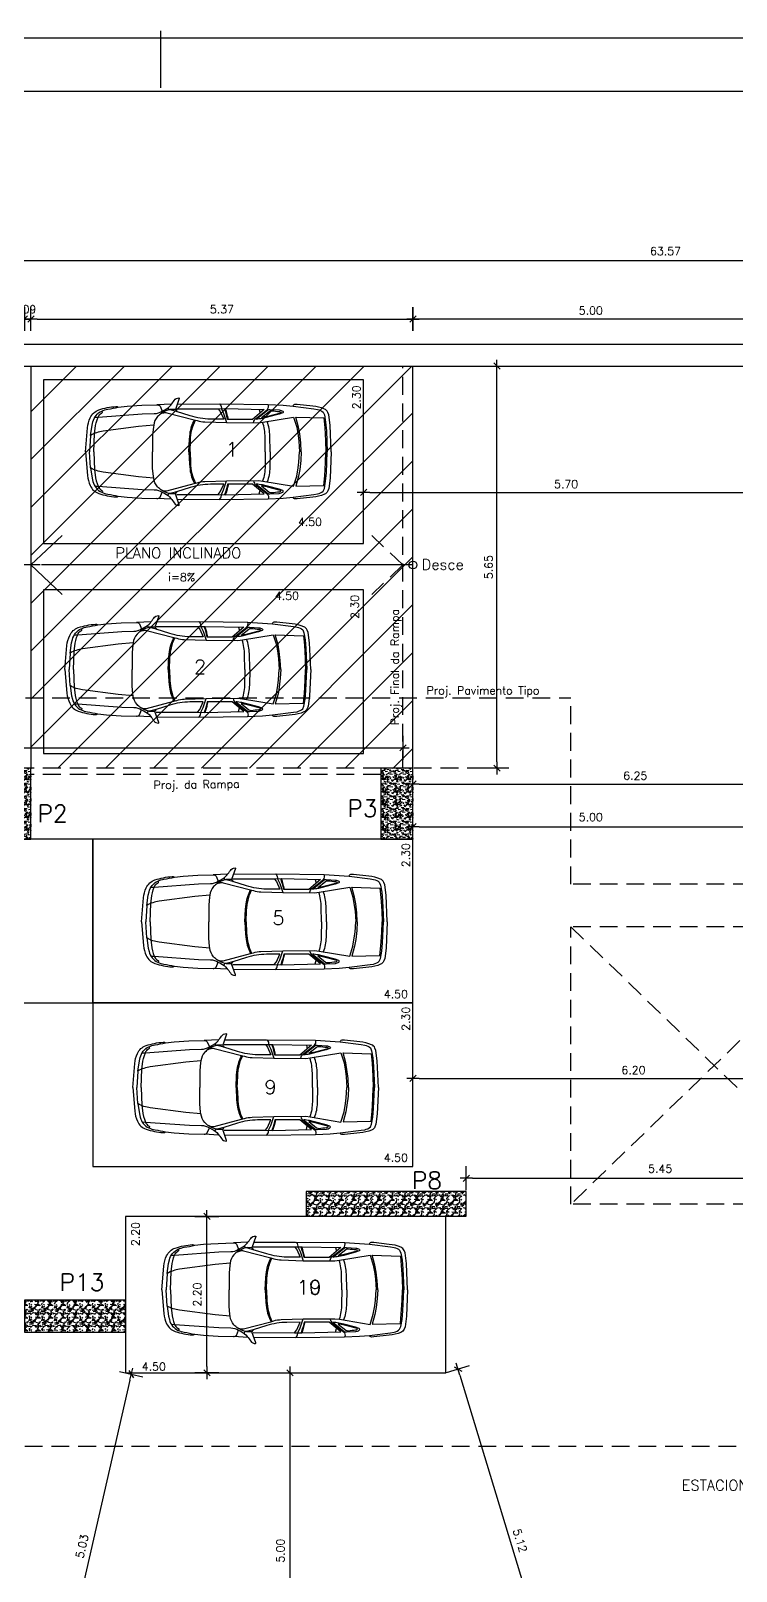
# Model space of a CAD drawing. Header units: millimetres. Extents: x -184.9 to -112.9, y 0.4 to 45.1.
# Drawn here: x -157.12 to -147.2, y 23.41 to 45.06 of the extents above; entities that cross this region are included whole.
import ezdxf

# ---------------------------------------------------------------- set-up
doc = ezdxf.new("R2010")
doc.units = ezdxf.units.MM
doc.linetypes.add('DASHED2', pattern=[0.375, 0.25, -0.125])
doc.linetypes.add('HIDDEN', pattern=[0.375, 0.25, -0.125])
for name, color, linetype in [('CERCADURA', 5, 'Continuous'), ('COTA', 11, 'Continuous'), ('ESQUADRIA', 2, 'Continuous'), ('HACHURA', 11, 'Continuous'), ('HACHURA 1', 8, 'Continuous'), ('HACHURA PILAR VIGA', 8, 'Continuous'), ('LINHA', 1, 'Continuous'), ('PAREDE', 7, 'Continuous'), ('PILAR', 21, 'Continuous'), ('PISO', 1, 'Continuous'), ('PROJECAO', 1, 'DASHED2'), ('TEXTO 1', 3, 'Continuous'), ('TEXTO 2', 2, 'Continuous')]:
    doc.layers.add(name, color=color, linetype=linetype)
doc.styles.add('ROMANS', font='romans.shx')
doc.dimstyles.new('Copy of TICK75', dxfattribs={"dimtxt": 0.1125, "dimasz": 0.088, "dimexe": 0.18, "dimexo": 0.0625, "dimgap": 0.079, "dimtad": 1, "dimrnd": 0.005, "dimzin": 4, "dimdsep": 46, "dimtxsty": 'ROMANS', "dimblk1": 'TICK', "dimblk2": 'TICK', "dimsah": 1, "dimcen": 0.09, "dimse1": 1, "dimse2": 1, "dimclrd": 256, "dimclrt": 2, "dimaunit": 1, "dimadec": 0, "dimazin": 0, "dimtfac": 1, "dimtix": 1, "dimtmove": 2, "dimatfit": 3, "dimldrblk": 'TICK', "dimfxl": 1, "dimtolj": 1, "dimtzin": 0, "dimlwd": -1, "dimarcsym": 0})
doc.dimstyles.new('TICK75', dxfattribs={"dimtxt": 0.1125, "dimasz": 0.088, "dimexe": 0.18, "dimexo": 0.0625, "dimgap": 0.061, "dimtad": 1, "dimrnd": 0.005, "dimzin": 4, "dimdsep": 46, "dimtxsty": 'ROMANS', "dimblk1": 'TICK', "dimblk2": 'TICK', "dimsah": 1, "dimcen": 0.09, "dimse1": 1, "dimse2": 1, "dimclrt": 2, "dimaunit": 1, "dimadec": 0, "dimazin": 0, "dimtfac": 1, "dimtix": 1, "dimtmove": 2, "dimatfit": 3, "dimldrblk": 'TICK', "dimfxl": 1, "dimtolj": 1, "dimtzin": 0, "dimarcsym": 0})
pattern_1 = [(228.0128, (-21.701135, 192.599254), (-1.4224012086, -1.6002019663), [0.02392047, -2.368135]), (184.9697, (-21.717137, 192.581474), (2.13360345143, 0.17779874528), [0.04104835, -4.06378]), (132.5104, (-21.758031, 192.577918), (1.7779987063, -1.9558019105), [0.02894374, -2.865429]), (267.2737, (-21.827373, 192.533468), (0.17779922796, 3.55599885574), [0.03738035, -3.700648]), (292.8337, (-21.829151, 192.49613), (-0.8890025239, 2.1336012131), [0.03665438, -3.628786]), (357.2737, (-21.814927, 192.462348), (-3.55599885574, 0.17779922796), [0.03738035, -3.700648]), (37.6942, (-21.777589, 192.46057), (-2.31140146029, -1.77799841499), [0.04943358, -4.893917]), (72.2553, (-21.738473, 192.490796), (1.24460248958, 3.91160113442), [0.0466704, -4.620371]), (121.4296, (-21.724249, 192.535246), (-1.42240036647, 2.3113972812), [0.03750691, -3.713185]), (175.2364, (-21.743807, 192.56725), (1.9557984637, -0.1777983314), [0.04281991, -2.098173]), (222.3974, (-21.786479, 192.570806), (-2.1336000642, -1.95579745554), [0.05537546, -5.482176]), (138.8141, (-21.65135, 192.53169), (-1.2445992072, 1.066798359), [0.01890035, -1.871142]), (171.4692, (-21.665575, 192.544136), (2.3113964717, -0.355600896), [0.03595774, -3.559822]), (225, (-21.70113, 192.54947), (-4e-17, -0.17779988), [0.02514463, -0.2263023]), (203.1986, (-21.71358, 192.570806), (0.8890029978, 0.3556015592), [0.01354087, -1.340542]), (291.8014, (-21.726027, 192.565472), (-0.177800125, 0.5334003436), [0.01914962, -0.938336]), (30.9638, (-21.718915, 192.547692), (0.533399437, 0.355600277), [0.0311024, -1.005641]), (161.5651, (-21.692245, 192.563694), (0.355600162, -0.177799736), [0.02249009, -0.539763]), (16.3895, (-21.829151, 192.565472), (1.778000981, 0.5333988905), [0.03150616, -3.119116]), (70.3462, (-21.798925, 192.574362), (-0.7111980182, -1.9557972342), [0.02643193, -2.616754]), (293.1986, (-21.692245, 192.599254), (-0.3556015592, 0.8890029978), [0.0270816, -1.327004]), (343.6105, (-21.681577, 192.574362), (-1.778000981, 0.5333988905), [0.03150616, -3.119116]), (339.444, (-21.82915, 192.455236), (-0.8890011035, 0.3555995685), [0.03038245, -1.488739]), (294.7751, (-21.800703, 192.444568), (-0.88899792825, 1.9557990918), [0.02545704, -2.520252]), (66.8014, (-21.690467, 192.421454), (0.3556015592, 0.8890029978), [0.0270816, -1.327004]), (17.354, (-21.679799, 192.446346), (-2.3114001247, -0.7111989273), [0.02980481, -2.950668]), (69.444, (-21.777589, 192.421454), (-0.3555995685, -0.8890011035), [0.01519126, -1.503936]), (101.3099, (-21.701135, 192.421454), (-0.1777991224, 0.711197722), [0.00906605, -0.89754]), (165.9638, (-21.702913, 192.430344), (0.533400375, -0.177799692), [0.03665438, -0.6964335]), (186.009, (-21.738473, 192.439234), (1.7779973781, 0.1777995848), [0.03396869, -3.362898]), (303.6901, (-21.718915, 192.53169), (-0.177800061, 0.355599657), [0.02564268, -0.6154246]), (353.1572, (-21.704691, 192.510354), (3.02260124997, -0.35560159262), [0.04476899, -4.43212]), (60.9454, (-21.66024, 192.50502), (-0.7111983456, -1.2445970328), [0.01830556, -1.812258]), (90, (-21.65135, 192.52102), (-0.1778, 0.1778), [0.010668, -0.167132]), (120.2564, (-21.742029, 192.444568), (0.7111984927, -1.2445993723), [0.02470069, -2.445373]), (48.0128, (-21.754475, 192.465904), (1.4224012086, 1.6002019663), [0.04784101, -2.344216]), (0, (-21.72247, 192.50146), (0.1778, 0.1778), [0.046228, -0.131572]), (325.3048, (-21.676243, 192.501464), (-1.7779969194, 1.2446001183), [0.0281127, -2.783151]), (254.0546, (-21.653129, 192.485462), (-0.1778004536, -0.7112016942), [0.02588803, -1.268519]), (207.646, (-21.660241, 192.46057), (-3.37819881343, -1.77800111823), [0.04215015, -4.172875]), (175.4261, (-21.697579, 192.441012), (-2.31140053233, 0.17779913979), [0.04459203, -4.414606]), (175.4261, (-21.697579, 192.441012), (-2.31140053233, 0.17779913979), [0.04459203, -4.414606])]

# ---------------------------------------------------------------- blocks, each defined once
blk = doc.blocks.new('TICK')
at = {"layer": 'COTA'}
for p, q in [((-1, 0), (1, 0)), ((0, 1.91), (0, -1.91))]:
    blk.add_line(p, q, dxfattribs=at)
at = {"layer": 'COTA', "color": 2}
blk.add_line((0.5, 0.5), (-0.5, -0.5), dxfattribs=at)
blk = doc.blocks.new('*D244')
at = {"layer": 'COTA', "color": 0, "lineweight": -2}
blk.add_line((-151.656, 34.476), (-145.582, 34.476), dxfattribs=at)
at = {"layer": 'Defpoints', "color": 0}
for p in [(-151.744, 34.621), (-145.494, 34.476), (-145.494, 33.182)]:
    blk.add_point(p, dxfattribs=at)
at = {"layer": 'COTA', "color": 0, "lineweight": -2, "xscale": 0.08800000000000001, "yscale": 0.08800000000000001, "zscale": 0.08800000000000001, "rotation": 180}
blk.add_blockref('TICK', (-151.744, 34.476), dxfattribs=at)
at = {"layer": 'COTA', "color": 0, "lineweight": -2, "xscale": 0.08800000000000001, "yscale": 0.08800000000000001, "zscale": 0.08800000000000001}
blk.add_blockref('TICK', (-145.494, 34.476), dxfattribs=at)
at = {"layer": 'COTA', "color": 2, "insert": (-148.619, 34.593), "char_height": 0.1125, "attachment_point": 5, "style": 'ROMANS'}
blk.add_mtext('\\A1;6.25', dxfattribs=at)
blk = doc.blocks.new('*D238')
at = {"layer": 'COTA', "color": 0, "lineweight": -2}
blk.add_line((-151.656, 30.338), (-145.632, 30.338), dxfattribs=at)
at = {"layer": 'Defpoints', "color": 0}
for p in [(-145.544, 30.951), (-145.544, 30.338), (-151.744, 30.028)]:
    blk.add_point(p, dxfattribs=at)
at = {"layer": 'COTA', "color": 0, "lineweight": -2, "xscale": 0.08800000000000001, "yscale": 0.08800000000000001, "zscale": 0.08800000000000001, "rotation": 180}
blk.add_blockref('TICK', (-151.744, 30.338), dxfattribs=at)
at = {"layer": 'COTA', "color": 0, "lineweight": -2, "xscale": 0.08800000000000001, "yscale": 0.08800000000000001, "zscale": 0.08800000000000001}
blk.add_blockref('TICK', (-145.544, 30.338), dxfattribs=at)
at = {"layer": 'COTA', "color": 2, "insert": (-148.644, 30.455), "char_height": 0.1125, "attachment_point": 5, "style": 'ROMANS'}
blk.add_mtext('\\A1;6.20', dxfattribs=at)
blk = doc.blocks.new('*D237')
at = {"layer": 'COTA', "color": 0, "lineweight": -2}
blk.add_line((-152.35, 38.575), (-146.832, 38.575), dxfattribs=at)
at = {"layer": 'Defpoints', "color": 0}
for p in [(-146.744, 38.575), (-152.438, 37.858), (-146.744, 37.858)]:
    blk.add_point(p, dxfattribs=at)
at = {"layer": 'COTA', "color": 0, "lineweight": -2, "xscale": 0.08800000000000001, "yscale": 0.08800000000000001, "zscale": 0.08800000000000001, "rotation": 180}
blk.add_blockref('TICK', (-152.438, 38.575), dxfattribs=at)
at = {"layer": 'COTA', "color": 0, "lineweight": -2, "xscale": 0.08800000000000001, "yscale": 0.08800000000000001, "zscale": 0.08800000000000001}
blk.add_blockref('TICK', (-146.744, 38.575), dxfattribs=at)
at = {"layer": 'COTA', "color": 2, "insert": (-149.591, 38.692), "char_height": 0.1125, "attachment_point": 5, "style": 'ROMANS'}
blk.add_mtext('\\A1;5.70', dxfattribs=at)
blk = doc.blocks.new('*D188')
at = {"layer": 'Defpoints', "color": 0}
for p in [(-151.744, 40.351), (-150.563, 40.351), (-151.744, 34.699)]:
    blk.add_point(p, dxfattribs=at)
at = {"layer": 'HACHURA', "color": 0, "lineweight": -2}
blk.add_line((-150.563, 34.787), (-150.563, 40.263), dxfattribs=at)
at = {"layer": 'HACHURA', "color": 0, "lineweight": -2, "xscale": 0.08800000000000001, "yscale": 0.08800000000000001, "zscale": 0.08800000000000001}
for p, rotation in [((-150.563, 40.351), 90), ((-150.563, 34.699), 270)]:
    blk.add_blockref('TICK', p, dxfattribs=dict(at, rotation=rotation))
at = {"layer": 'HACHURA', "color": 2, "insert": (-150.68, 37.525), "char_height": 0.1125, "attachment_point": 5, "rotation": 90, "style": 'ROMANS'}
blk.add_mtext('\\A1;5.65', dxfattribs=at)
blk = doc.blocks.new('*D98')
at = {"layer": 'COTA', "color": 0, "lineweight": -2}
blk.add_line((-146.832, 41.013), (-151.656, 41.013), dxfattribs=at)
at = {"layer": 'Defpoints', "color": 0}
for p in [(-151.744, 41.013), (-151.744, 40.411), (-146.744, 40.285)]:
    blk.add_point(p, dxfattribs=at)
at = {"layer": 'COTA', "color": 0, "lineweight": -2, "xscale": 0.08800000000000001, "yscale": 0.08800000000000001, "zscale": 0.08800000000000001, "rotation": 180}
blk.add_blockref('TICK', (-151.744, 41.013), dxfattribs=at)
at = {"layer": 'COTA', "color": 0, "lineweight": -2, "xscale": 0.08800000000000001, "yscale": 0.08800000000000001, "zscale": 0.08800000000000001}
blk.add_blockref('TICK', (-146.744, 41.013), dxfattribs=at)
at = {"layer": 'COTA', "color": 2, "insert": (-149.244, 41.131), "char_height": 0.1125, "attachment_point": 5, "style": 'ROMANS'}
blk.add_mtext('\\A1;5.00', dxfattribs=at)
blk = doc.blocks.new('*D36')
at = {"layer": 'COTA'}
blk.add_line((-157.026, 41.013), (-151.832, 41.013), dxfattribs=at)
at = {"layer": 'Defpoints', "color": 0}
for p in [(-151.744, 41.013), (-157.114, 40.429), (-151.744, 40.429)]:
    blk.add_point(p, dxfattribs=at)
at = {"layer": 'COTA', "xscale": 0.08800000000000001, "yscale": 0.08800000000000001, "zscale": 0.08800000000000001, "rotation": 180}
blk.add_blockref('TICK', (-157.114, 41.013), dxfattribs=at)
at = {"layer": 'COTA', "xscale": 0.08800000000000001, "yscale": 0.08800000000000001, "zscale": 0.08800000000000001}
blk.add_blockref('TICK', (-151.744, 41.013), dxfattribs=at)
at = {"layer": 'COTA', "color": 2, "insert": (-154.429, 41.149), "char_height": 0.1125, "attachment_point": 5, "style": 'ROMANS'}
blk.add_mtext('\\A1;5.37', dxfattribs=at)
blk = doc.blocks.new('*D35')
at = {"layer": 'COTA'}
for p, q in [((-157.292, 41.013), (-157.38, 41.013)), ((-157.204, 41.013), (-157.114, 41.013)), ((-157.026, 41.013), (-156.938, 41.013))]:
    blk.add_line(p, q, dxfattribs=at)
at = {"layer": 'Defpoints', "color": 0}
for p in [(-157.114, 41.013), (-157.204, 40.429), (-157.114, 40.429)]:
    blk.add_point(p, dxfattribs=at)
at = {"layer": 'COTA', "xscale": 0.08800000000000001, "yscale": 0.08800000000000001, "zscale": 0.08800000000000001}
blk.add_blockref('TICK', (-157.204, 41.013), dxfattribs=at)
at = {"layer": 'COTA', "xscale": 0.08800000000000001, "yscale": 0.08800000000000001, "zscale": 0.08800000000000001, "rotation": 180}
blk.add_blockref('TICK', (-157.114, 41.013), dxfattribs=at)
at = {"layer": 'COTA', "color": 2, "insert": (-157.159, 41.149), "char_height": 0.1125, "attachment_point": 5, "style": 'ROMANS'}
blk.add_mtext('\\A1;.09', dxfattribs=at)
blk = doc.blocks.new('*D32')
at = {"layer": 'COTA'}
blk.add_line((-165.796, 34.985), (-151.972, 34.985), dxfattribs=at)
at = {"layer": 'Defpoints', "color": 0}
for p in [(-165.884, 35.907), (-151.884, 35.907), (-151.884, 34.985)]:
    blk.add_point(p, dxfattribs=at)
at = {"layer": 'COTA', "xscale": 0.08800000000000001, "yscale": 0.08800000000000001, "zscale": 0.08800000000000001, "rotation": 180}
blk.add_blockref('TICK', (-165.884, 34.985), dxfattribs=at)
at = {"layer": 'COTA', "xscale": 0.08800000000000001, "yscale": 0.08800000000000001, "zscale": 0.08800000000000001}
blk.add_blockref('TICK', (-151.884, 34.985), dxfattribs=at)
at = {"layer": 'COTA', "color": 2, "insert": (-158.884, 35.12), "char_height": 0.1125, "attachment_point": 5, "style": 'ROMANS'}
blk.add_mtext('\\A1;14.00', dxfattribs=at)
blk = doc.blocks.new('*D31')
at = {"layer": 'COTA'}
blk.add_line((-154.64, 26.287), (-154.64, 28.311), dxfattribs=at)
at = {"layer": 'Defpoints', "color": 0}
for p in [(-155.111, 28.399), (-154.64, 28.399), (-155.111, 26.199)]:
    blk.add_point(p, dxfattribs=at)
at = {"layer": 'COTA', "xscale": 0.08800000000000001, "yscale": 0.08800000000000001, "zscale": 0.08800000000000001}
for p, rotation in [((-154.64, 28.399), 90), ((-154.64, 26.199), 270)]:
    blk.add_blockref('TICK', p, dxfattribs=dict(at, rotation=rotation))
at = {"layer": 'COTA', "color": 2, "insert": (-154.776, 27.299), "char_height": 0.1125, "attachment_point": 5, "rotation": 90, "style": 'ROMANS'}
blk.add_mtext('\\A1;2.20', dxfattribs=at)
blk = doc.blocks.new('*D28')
at = {"layer": 'COTA'}
blk.add_line((-151.085, 26.168), (-149.651, 21.436), dxfattribs=at)
at = {"layer": 'Defpoints', "color": 0}
for p in [(-151.284, 26.199), (-149.799, 21.299), (-149.625, 21.352)]:
    blk.add_point(p, dxfattribs=at)
at = {"layer": 'COTA', "xscale": 0.08800000000000001, "yscale": 0.08800000000000001, "zscale": 0.08800000000000001}
for p, rotation in [((-151.11, 26.252), 106.8583978029066), ((-149.625, 21.352), 286.8583978029066)]:
    blk.add_blockref('TICK', p, dxfattribs=dict(at, rotation=rotation))
at = {"layer": 'COTA', "color": 2, "insert": (-150.238, 23.841), "char_height": 0.1125, "attachment_point": 5, "rotation": 286.8584, "style": 'ROMANS'}
blk.add_mtext('\\A1;5.12', dxfattribs=at)
blk = doc.blocks.new('*D27')
at = {"layer": 'COTA'}
blk.add_line((-155.723, 26.095), (-156.804, 21.366), dxfattribs=at)
at = {"layer": 'Defpoints', "color": 0}
for p in [(-155.784, 26.199), (-156.904, 21.299), (-156.823, 21.28)]:
    blk.add_point(p, dxfattribs=at)
at = {"layer": 'COTA', "xscale": 0.08800000000000001, "yscale": 0.08800000000000001, "zscale": 0.08800000000000001}
for p, rotation in [((-155.703, 26.181), 77.12626906630773), ((-156.823, 21.28), 257.1262690663077)]:
    blk.add_blockref('TICK', p, dxfattribs=dict(at, rotation=rotation))
at = {"layer": 'COTA', "color": 2, "insert": (-156.395, 23.761), "char_height": 0.1125, "attachment_point": 5, "rotation": 77.1263, "style": 'ROMANS'}
blk.add_mtext('\\A1;5.03', dxfattribs=at)
blk = doc.blocks.new('*D26')
at = {"layer": 'COTA'}
blk.add_line((-153.472, 21.287), (-153.472, 26.111), dxfattribs=at)
at = {"layer": 'Defpoints', "color": 0}
for p in [(-153.472, 26.199), (-153.352, 26.199), (-153.352, 21.199)]:
    blk.add_point(p, dxfattribs=at)
at = {"layer": 'COTA', "xscale": 0.08800000000000001, "yscale": 0.08800000000000001, "zscale": 0.08800000000000001}
for p, rotation in [((-153.472, 26.199), 90), ((-153.472, 21.199), 270)]:
    blk.add_blockref('TICK', p, dxfattribs=dict(at, rotation=rotation))
at = {"layer": 'COTA', "color": 2, "insert": (-153.607, 23.699), "char_height": 0.1125, "attachment_point": 5, "rotation": 90, "style": 'ROMANS'}
blk.add_mtext('\\A1;5.00', dxfattribs=at)
blk = doc.blocks.new('*D18')
at = {"layer": 'COTA'}
blk.add_line((-150.906, 28.934), (-145.632, 28.934), dxfattribs=at)
at = {"layer": 'Defpoints', "color": 0}
for p in [(-150.994, 28.827), (-145.544, 28.934), (-145.544, 28.577)]:
    blk.add_point(p, dxfattribs=at)
at = {"layer": 'COTA', "xscale": 0.08800000000000001, "yscale": 0.08800000000000001, "zscale": 0.08800000000000001, "rotation": 180}
blk.add_blockref('TICK', (-150.994, 28.934), dxfattribs=at)
at = {"layer": 'COTA', "xscale": 0.08800000000000001, "yscale": 0.08800000000000001, "zscale": 0.08800000000000001}
blk.add_blockref('TICK', (-145.544, 28.934), dxfattribs=at)
at = {"layer": 'COTA', "color": 2, "insert": (-148.269, 29.069), "char_height": 0.1125, "attachment_point": 5, "style": 'ROMANS'}
blk.add_mtext('\\A1;5.45', dxfattribs=at)
blk = doc.blocks.new('*D17')
at = {"layer": 'COTA'}
blk.add_line((-151.656, 33.875), (-146.832, 33.875), dxfattribs=at)
at = {"layer": 'Defpoints', "color": 0}
for p in [(-146.744, 33.875), (-151.744, 33.449), (-146.744, 33.449)]:
    blk.add_point(p, dxfattribs=at)
at = {"layer": 'COTA', "xscale": 0.08800000000000001, "yscale": 0.08800000000000001, "zscale": 0.08800000000000001, "rotation": 180}
blk.add_blockref('TICK', (-151.744, 33.875), dxfattribs=at)
at = {"layer": 'COTA', "xscale": 0.08800000000000001, "yscale": 0.08800000000000001, "zscale": 0.08800000000000001}
blk.add_blockref('TICK', (-146.744, 33.875), dxfattribs=at)
at = {"layer": 'COTA', "color": 2, "insert": (-149.244, 34.011), "char_height": 0.1125, "attachment_point": 5, "style": 'ROMANS'}
blk.add_mtext('\\A1;5.00', dxfattribs=at)
blk = doc.blocks.new('VECTRA_P')
for p, q in [((1.962, 0.745), (1.98, 0.722)), ((1.98, 0.722), (1.986, 0.704)), ((1.152, 0.682), (1.17, 0.653)), ((1.986, 0.704), (1.99, 0.679)), ((1.99, 0.679), (1.99, 0.671)), ((1.99, 0.671), (2.026, 0.596)), ((2.026, 0.596), (2.072, 0.454)), ((2.068, 0.626), (2.051, 0.672)), ((2.081, 0.582), (2.068, 0.626)), ((2.085, 0.558), (2.081, 0.582)), ((2.099, 0.505), (2.085, 0.558)), ((2.58, 0.66), (2.594, 0.603)), ((2.026, -0.596), (2.072, -0.454)), ((1.152, -0.682), (1.17, -0.653)), ((1.98, -0.722), (1.986, -0.704)), ((1.986, -0.704), (1.99, -0.679)), ((1.99, -0.671), (2.026, -0.596)), ((1.99, -0.679), (1.99, -0.671)), ((2.068, -0.626), (2.051, -0.672)), ((2.081, -0.582), (2.068, -0.626)), ((2.085, -0.558), (2.081, -0.582)), ((2.099, -0.505), (2.085, -0.558)), ((2.58, -0.66), (2.594, -0.603)), ((1.962, -0.745), (1.98, -0.722))]:
    blk.add_line(p, q)
for points in [[(-0.132, 0), (-0.101, 0.371, -0.086702), (-0.059, 0.53, -0.206137), (0.076, 0.652, -0.063577), (0.343, 0.706, -0.192902), (0.379, 0.695), (0.517, 0.711), (0.746, 0.725), (0.984, 0.732, -0.212316), (1.032, 0.712), (1.065, 0.633), (1.106, 0.654, 0.104415), (1.201, 0.729, 0.030135), (1.254, 0.801, -0.268294), (1.327, 0.839, -0.478596), (1.333, 0.83), (1.273, 0.657), (1.206, 0.658, 0.071792), (1.17, 0.653, 0.074996), (1.055, 0.6, 0.060729), (0.993, 0.548, 0.168427), (0.934, 0.415), (0.697, 0.392), (0.143, 0.32, 0.097788), (-0.052, 0.254), (-0.028, 0.412), (-0.015, 0.467, -0.23311), (0.121, 0.634, -0.068365), (0.217, 0.663, 0.017295), (0.379, 0.695, -1.253437)], [(1.302, 0.742), (1.956, 0.745), (2.72, 0.736), (2.953, 0.724), (3.109, 0.712), (3.435, 0.671), (3.492, 0.661, -0.139964), (3.58, 0.617), (3.599, 0.573), (3.619, 0.463), (3.63, 0.328), (3.645, 0)], [(2.492, 0.453), (2.499, 0.477, -0.20033), (2.542, 0.528), (2.703, 0.656, 0.362423), (2.72, 0.736, -80.843501)], [(3.705, 0), (3.688, 0.412), (3.666, 0.577), (3.651, 0.614, 0.195947), (3.599, 0.666, 0.081209), (3.417, 0.709), (3.176, 0.737), (3.144, 0.738, 0.315739), (3.105, 0.712, 0.195733)], [(0, 0), (0.011, 0.285), (0.02, 0.362, -0.068274), (0.066, 0.541, -0.160401), (0.116, 0.601, 0.068795), (0.131, 0.612, 0.431491), (0.13, 0.622), (0.121, 0.634)], [(0.014, 0.538), (0.066, 0.541), (0.755, 0.592), (0.942, 0.595, 0.14363), (1.065, 0.633, -3.590326)], [(1.046, 0.594), (1.077, 0.605, -0.132875), (1.141, 0.609), (1.566, 0.499), (1.614, 0.485, 0.061032), (1.731, 0.466), (2.071, 0.454), (2.569, 0.452), (2.639, 0.461), (3.118, 0.541), (3.169, 0.382), (3.19, 0.253), (3.201, 0.165), (3.212, 0)], [(1.94, 0.671), (1.974, 0.628), (2.027, 0.507), (1.819, 0.509, -0.074341), (1.505, 0.56), (1.292, 0.626), (1.209, 0.647), (1.17, 0.653)], [(1.481, 0), (1.49, 0.194), (1.501, 0.28, -0.093565), (1.571, 0.498, -2.549357)], [(1.501, 0), (1.507, 0.175, -0.104764), (1.586, 0.494, 2.88345)], [(2.535, 0.508), (2.712, 0.65, -0.214632), (2.749, 0.659), (2.894, 0.651, -0.13194), (2.949, 0.632, -0.563922), (2.948, 0.606), (2.891, 0.585), (2.709, 0.537), (2.63, 0.52, -0.046395), (2.535, 0.508, 1.803463)], [(2.619, 0.535), (2.738, 0.63, -0.203343), (2.777, 0.64, 0.013874), (2.898, 0.627, -0.224025), (2.919, 0.615, -0.426774), (2.916, 0.604), (2.715, 0.552, -0.038719), (2.619, 0.535, -4.743429)], [(2.676, 0), (2.674, 0.225, 0.076487), (2.635, 0.46, 15.102376)], [(2.754, 0), (2.748, 0.246, 0.084835), (2.704, 0.472, 10.941081)], [(-0.132, 0), (-0.101, -0.371, 0.086702), (-0.059, -0.53, 0.206137), (0.076, -0.652, 0.063577), (0.343, -0.706, 0.192902), (0.379, -0.695), (0.517, -0.711), (0.746, -0.725), (0.984, -0.732, 0.212316), (1.032, -0.712), (1.065, -0.633), (1.106, -0.654, -0.104415), (1.201, -0.729, -0.030135), (1.254, -0.801, 0.268294), (1.327, -0.839, 0.478596), (1.333, -0.83), (1.273, -0.657), (1.206, -0.658, -0.071792), (1.17, -0.653, -0.074996), (1.055, -0.6, -0.060729), (0.993, -0.548, -0.168427), (0.934, -0.415), (0.697, -0.392), (0.143, -0.32, -0.097788), (-0.052, -0.254), (-0.028, -0.412), (-0.015, -0.467, 0.23311), (0.121, -0.634, 0.068365), (0.217, -0.663, -0.017295), (0.379, -0.695, 1.253437)], [(0, 0), (0.011, -0.285), (0.02, -0.362, 0.068274), (0.066, -0.541, 0.160401), (0.116, -0.601, -0.068795), (0.131, -0.612, -0.431491), (0.13, -0.622), (0.121, -0.634)], [(1.046, -0.594), (1.077, -0.605, 0.132875), (1.141, -0.609), (1.566, -0.499), (1.614, -0.485, -0.061032), (1.731, -0.466), (2.071, -0.454), (2.569, -0.452), (2.639, -0.461), (3.118, -0.541), (3.169, -0.382), (3.19, -0.253), (3.201, -0.165), (3.212, 0)], [(1.302, -0.742), (1.956, -0.745), (2.72, -0.736), (2.953, -0.724), (3.109, -0.712), (3.435, -0.671), (3.492, -0.661, 0.139964), (3.58, -0.617), (3.599, -0.573), (3.619, -0.463), (3.63, -0.328), (3.645, 0)], [(1.481, 0), (1.49, -0.194), (1.501, -0.28, 0.093565), (1.571, -0.498, 2.549357)], [(1.501, 0), (1.507, -0.175, 0.104764), (1.586, -0.494, -2.88345)], [(2.676, 0), (2.674, -0.225, -0.076487), (2.635, -0.46, -15.102376)], [(2.754, 0), (2.748, -0.246, -0.084835), (2.704, -0.472, -10.941081)], [(3.705, 0), (3.688, -0.412), (3.666, -0.577), (3.651, -0.614, -0.195947), (3.599, -0.666, -0.081209), (3.417, -0.709), (3.176, -0.737), (3.144, -0.738, -0.315739), (3.105, -0.712, -0.195733)], [(2.492, -0.453), (2.499, -0.477, 0.20033), (2.542, -0.528), (2.703, -0.656, -0.362423), (2.72, -0.736, 80.843501)], [(0.014, -0.538), (0.066, -0.541), (0.755, -0.592), (0.942, -0.595, -0.14363), (1.065, -0.633, 3.590326)], [(1.94, -0.671), (1.974, -0.628), (2.027, -0.507), (1.819, -0.509, 0.074341), (1.505, -0.56), (1.292, -0.626), (1.209, -0.647), (1.17, -0.653)], [(2.535, -0.508), (2.712, -0.65, 0.214632), (2.749, -0.659), (2.894, -0.651, 0.13194), (2.949, -0.632, 0.563922), (2.948, -0.606), (2.891, -0.585), (2.709, -0.537), (2.63, -0.52, 0.046395), (2.535, -0.508, -1.803463)], [(2.619, -0.535), (2.738, -0.63, 0.203343), (2.777, -0.64, -0.013874), (2.898, -0.627, 0.224025), (2.919, -0.615, 0.426774), (2.916, -0.604), (2.715, -0.552, 0.038719), (2.619, -0.535, 4.743429)]]:
    blk.add_lwpolyline(points, format="xyb")
for points in [[(1.212, 0.744), (0.984, 0.732)], [(1.273, 0.657), (1.298, 0.624)], [(1.294, 0.669), (1.94, 0.671), (2.05, 0.672), (2.66, 0.658), (2.477, 0.505), (2.088, 0.505), (2.072, 0.578), (2.06, 0.615), (2.04, 0.672)], [(3.237, 0), (3.231, 0.137), (3.214, 0.277), (3.195, 0.384), (3.153, 0.539), (3.591, 0.526), (3.606, 0.377), (3.619, 0.169), (3.623, 0)], [(-0.052, 0.254), (-0.068, 0)], [(-0.052, -0.254), (-0.068, 0)], [(3.237, 0), (3.231, -0.137), (3.214, -0.277), (3.195, -0.384), (3.153, -0.539), (3.591, -0.526), (3.606, -0.377), (3.619, -0.169), (3.623, 0)], [(1.273, -0.657), (1.298, -0.624)], [(1.294, -0.669), (1.94, -0.671), (2.05, -0.672), (2.66, -0.658), (2.477, -0.505), (2.088, -0.505), (2.072, -0.578), (2.06, -0.615), (2.04, -0.672)], [(1.212, -0.744), (0.984, -0.732)]]:
    blk.add_lwpolyline(points)
for points in [[(0.934, 0.415, 0), (0.929, 0.381, 0), (0.916, 0.263, 0), (0.916, 0, 0)], [(0.934, -0.415, 0), (0.929, -0.381, 0), (0.916, -0.263, 0), (0.916, 0, 0)]]:
    blk.add_polyline3d(points)
blk = doc.blocks.new('*D16')
at = {"layer": 'COTA'}
blk.add_line((-116.497, 41.832), (-179.89, 41.832), dxfattribs=at)
at = {"layer": 'Defpoints', "color": 0}
for p in [(-179.978, 41.832), (-179.978, 40.661), (-116.409, 40.661)]:
    blk.add_point(p, dxfattribs=at)
at = {"layer": 'COTA', "xscale": 0.08800000000000001, "yscale": 0.08800000000000001, "zscale": 0.08800000000000001, "rotation": 180}
blk.add_blockref('TICK', (-179.978, 41.832), dxfattribs=at)
at = {"layer": 'COTA', "xscale": 0.08800000000000001, "yscale": 0.08800000000000001, "zscale": 0.08800000000000001}
blk.add_blockref('TICK', (-116.409, 41.832), dxfattribs=at)
at = {"layer": 'COTA', "color": 2, "insert": (-148.194, 41.967), "char_height": 0.1125, "attachment_point": 5, "style": 'ROMANS'}
blk.add_mtext('\\A1;63.57', dxfattribs=at)
blk = doc.blocks.new('ESTRUTURA(20-03-2019)')
at = {"layer": 'HACHURA 1'}
h = blk.add_hatch(dxfattribs=at)
h.set_pattern_fill('GRAVEL', color=256, scale=0.007, style=0)
h.set_pattern_definition([(228.0128, (-1540.27862, 91.537117), (-1.42240120861, -1.60020196627), [0.02392047, -2.368135]), (184.9697, (-1540.2946215, 91.519337), (2.133603451433, 0.177798745277), [0.04104835, -4.06378]), (132.5104, (-1540.335515, 91.515781), (1.77799870628, -1.95580191047), [0.02894374, -2.865429]), (267.2737, (-1540.4048575, 91.471331), (0.17779922796, 3.555998855736), [0.03738035, -3.700648]), (292.8337, (-1540.4066355, 91.433993), (-0.889002523885, 2.133601213104), [0.03665438, -3.628786]), (357.2737, (-1540.3924115, 91.400211), (-3.555998855736, 0.17779922796), [0.03738035, -3.700648]), (37.6942, (-1540.3550735, 91.398433), (-2.311401460287, -1.77799841499), [0.04943358, -4.893917]), (72.2553, (-1540.3159575, 91.428659), (1.244602489583, 3.911601134423), [0.0466704, -4.620371]), (121.4296, (-1540.3017335, 91.473109), (-1.42240036647, 2.3113972812), [0.03750691, -3.713185]), (175.2364, (-1540.321291, 91.505113), (1.95579846371, -0.17779833139), [0.04281991, -2.098173]), (222.3974, (-1540.3639635, 91.508669), (-2.133600064207, -1.955797455545), [0.05537546, -5.482176]), (138.8141, (-1540.228835, 91.469553), (-1.2445992072, 1.066798359), [0.01890035, -1.871142]), (171.4692, (-1540.2430595, 91.481999), (2.31139647169, -0.355600896003), [0.03595774, -3.559822]), (225, (-1540.27862, 91.48733), (-4e-17, -0.177799879), [0.02514463, -0.2263023]), (203.1986, (-1540.291065, 91.50867), (0.8890029978, 0.3556015592), [0.01354087, -1.340542]), (291.8014, (-1540.30351, 91.503335), (-0.1778001247, 0.5334003436), [0.01914962, -0.938336]), (30.9638, (-1540.2964, 91.485555), (0.53339943684, 0.3556002771), [0.0311024, -1.005641]), (161.5651, (-1540.26973, 91.501557), (0.3556001623, -0.1777997356), [0.02249009, -0.539763]), (16.3895, (-1540.406635, 91.503335), (1.77800098098, 0.5333988905), [0.03150616, -3.119116]), (70.3462, (-1540.37641, 91.512225), (-0.71119801821, -1.9557972342), [0.02643193, -2.616754]), (293.1986, (-1540.26973, 91.537117), (-0.3556015592, 0.8890029978), [0.0270816, -1.327004]), (343.6105, (-1540.259061, 91.512225), (-1.77800098098, 0.5333988905), [0.03150616, -3.119116]), (339.444, (-1540.406635, 91.3931), (-0.8890011035, 0.35559956852), [0.03038245, -1.488739]), (294.7751, (-1540.378187, 91.382431), (-0.88899792825, 1.95579909183), [0.02545704, -2.520252]), (66.8014, (-1540.267951, 91.359317), (0.3556015592, 0.8890029978), [0.0270816, -1.327004]), (17.354, (-1540.257283, 91.384209), (-2.31140012473, -0.71119892729), [0.02980481, -2.950668]), (69.444, (-1540.355073, 91.359317), (-0.35559956852, -0.8890011035), [0.01519126, -1.503936]), (101.3099, (-1540.27862, 91.359317), (-0.1777991224, 0.7111977223), [0.00906605, -0.89754]), (165.9638, (-1540.280397, 91.368207), (0.5334003748, -0.1777996923), [0.03665438, -0.6964335]), (186.009, (-1540.3159575, 91.377097), (1.77799737811, 0.1777995848), [0.03396869, -3.362898]), (303.6901, (-1540.2964, 91.469553), (-0.177800061, 0.355599657), [0.02564268, -0.6154246]), (353.1572, (-1540.2821755, 91.448217), (3.022601249965, -0.355601592616), [0.04476899, -4.43212]), (60.9454, (-1540.237725, 91.442883), (-0.7111983456, -1.24459703276), [0.01830556, -1.812258]), (90, (-1540.22884, 91.45889), (-0.1778, 0.1778), [0.010668, -0.167132]), (120.2564, (-1540.319513, 91.382431), (0.71119849268, -1.24459937227), [0.02470069, -2.445373]), (48.0128, (-1540.33196, 91.403767), (1.42240120861, 1.60020196627), [0.04784101, -2.344216]), (0, (-1540.29996, 91.43933), (0.1778, 0.1778), [0.046228, -0.131572]), (325.3048, (-1540.253727, 91.439327), (-1.77799691937, 1.24460011833), [0.0281127, -2.783151]), (254.0546, (-1540.230613, 91.423325), (-0.17780045358, -0.71120169422), [0.02588803, -1.268519]), (207.646, (-1540.2377255, 91.398433), (-3.37819881343, -1.77800111823), [0.04215015, -4.172875]), (175.4261, (-1540.2750635, 91.378875), (-2.311400532332, 0.177799139785), [0.04459203, -4.414606]), (175.4261, (-1540.2750635, 91.378875), (-2.311400532332, 0.177799139785), [0.04459203, -4.414606])])
h.paths.add_polyline_path([(-29.68, 14.611), (-30.13, 14.611), (-30.13, 13.611), (-29.68, 13.611)])
h = blk.add_hatch(dxfattribs=at)
h.set_pattern_fill('GRAVEL', color=256, scale=0.007, style=0)
h.set_pattern_definition([(228.0128, (-1534.90862, 91.537117), (-1.42240120861, -1.60020196627), [0.02392047, -2.368135]), (184.9697, (-1534.9246215, 91.519337), (2.133603451433, 0.177798745277), [0.04104835, -4.06378]), (132.5104, (-1534.965515, 91.515781), (1.77799870628, -1.95580191047), [0.02894374, -2.865429]), (267.2737, (-1535.0348575, 91.471331), (0.17779922796, 3.555998855736), [0.03738035, -3.700648]), (292.8337, (-1535.0366355, 91.433993), (-0.889002523885, 2.133601213104), [0.03665438, -3.628786]), (357.2737, (-1535.0224115, 91.400211), (-3.555998855736, 0.17779922796), [0.03738035, -3.700648]), (37.6942, (-1534.9850735, 91.398433), (-2.311401460287, -1.77799841499), [0.04943358, -4.893917]), (72.2553, (-1534.9459575, 91.428659), (1.244602489583, 3.911601134423), [0.0466704, -4.620371]), (121.4296, (-1534.9317335, 91.473109), (-1.42240036647, 2.3113972812), [0.03750691, -3.713185]), (175.2364, (-1534.951291, 91.505113), (1.95579846371, -0.17779833139), [0.04281991, -2.098173]), (222.3974, (-1534.9939635, 91.508669), (-2.133600064207, -1.955797455545), [0.05537546, -5.482176]), (138.8141, (-1534.858835, 91.469553), (-1.2445992072, 1.066798359), [0.01890035, -1.871142]), (171.4692, (-1534.8730595, 91.481999), (2.31139647169, -0.355600896003), [0.03595774, -3.559822]), (225, (-1534.90862, 91.48733), (-4e-17, -0.177799879), [0.02514463, -0.2263023]), (203.1986, (-1534.921065, 91.50867), (0.8890029978, 0.3556015592), [0.01354087, -1.340542]), (291.8014, (-1534.93351, 91.503335), (-0.1778001247, 0.5334003436), [0.01914962, -0.938336]), (30.9638, (-1534.9264, 91.485555), (0.53339943684, 0.3556002771), [0.0311024, -1.005641]), (161.5651, (-1534.89973, 91.501557), (0.3556001623, -0.1777997356), [0.02249009, -0.539763]), (16.3895, (-1535.036635, 91.503335), (1.77800098098, 0.5333988905), [0.03150616, -3.119116]), (70.3462, (-1535.00641, 91.512225), (-0.71119801821, -1.9557972342), [0.02643193, -2.616754]), (293.1986, (-1534.89973, 91.537117), (-0.3556015592, 0.8890029978), [0.0270816, -1.327004]), (343.6105, (-1534.889061, 91.512225), (-1.77800098098, 0.5333988905), [0.03150616, -3.119116]), (339.444, (-1535.036635, 91.3931), (-0.8890011035, 0.35559956852), [0.03038245, -1.488739]), (294.7751, (-1535.008187, 91.382431), (-0.88899792825, 1.95579909183), [0.02545704, -2.520252]), (66.8014, (-1534.897951, 91.359317), (0.3556015592, 0.8890029978), [0.0270816, -1.327004]), (17.354, (-1534.887283, 91.384209), (-2.31140012473, -0.71119892729), [0.02980481, -2.950668]), (69.444, (-1534.985073, 91.359317), (-0.35559956852, -0.8890011035), [0.01519126, -1.503936]), (101.3099, (-1534.90862, 91.359317), (-0.1777991224, 0.7111977223), [0.00906605, -0.89754]), (165.9638, (-1534.910397, 91.368207), (0.5334003748, -0.1777996923), [0.03665438, -0.6964335]), (186.009, (-1534.9459575, 91.377097), (1.77799737811, 0.1777995848), [0.03396869, -3.362898]), (303.6901, (-1534.9264, 91.469553), (-0.177800061, 0.355599657), [0.02564268, -0.6154246]), (353.1572, (-1534.9121755, 91.448217), (3.022601249965, -0.355601592616), [0.04476899, -4.43212]), (60.9454, (-1534.867725, 91.442883), (-0.7111983456, -1.24459703276), [0.01830556, -1.812258]), (90, (-1534.85884, 91.45889), (-0.1778, 0.1778), [0.010668, -0.167132]), (120.2564, (-1534.949513, 91.382431), (0.71119849268, -1.24459937227), [0.02470069, -2.445373]), (48.0128, (-1534.96196, 91.403767), (1.42240120861, 1.60020196627), [0.04784101, -2.344216]), (0, (-1534.92996, 91.43933), (0.1778, 0.1778), [0.046228, -0.131572]), (325.3048, (-1534.883727, 91.439327), (-1.77799691937, 1.24460011833), [0.0281127, -2.783151]), (254.0546, (-1534.860613, 91.423325), (-0.17780045358, -0.71120169422), [0.02588803, -1.268519]), (207.646, (-1534.8677255, 91.398433), (-3.37819881343, -1.77800111823), [0.04215015, -4.172875]), (175.4261, (-1534.9050635, 91.378875), (-2.311400532332, 0.177799139785), [0.04459203, -4.414606]), (175.4261, (-1534.9050635, 91.378875), (-2.311400532332, 0.177799139785), [0.04459203, -4.414606])])
h.paths.add_polyline_path([(-24.31, 14.611), (-24.76, 14.611), (-24.76, 13.611), (-24.31, 13.611)])
h = blk.add_hatch(dxfattribs=at)
h.set_pattern_fill('GRAVEL', color=256, scale=0.007, style=0)
h.set_pattern_definition([(228.0128, (-21.701135, 155.84973), (-1.4224012086, -1.6002019663), [0.02392047, -2.368135]), (184.9697, (-21.717137, 155.83195), (2.13360345143, 0.17779874528), [0.04104835, -4.06378]), (132.5104, (-21.758031, 155.828394), (1.7779987063, -1.9558019105), [0.02894374, -2.865429]), (267.2737, (-21.827373, 155.783944), (0.17779922796, 3.55599885574), [0.03738035, -3.700648]), (292.8337, (-21.829151, 155.746606), (-0.8890025239, 2.1336012131), [0.03665438, -3.628786]), (357.2737, (-21.814927, 155.712824), (-3.55599885574, 0.17779922796), [0.03738035, -3.700648]), (37.6942, (-21.777589, 155.711046), (-2.3114014603, -1.777998415), [0.04943358, -4.893917]), (72.2553, (-21.738473, 155.741272), (1.24460248958, 3.91160113442), [0.0466704, -4.620371]), (121.4296, (-21.724249, 155.785722), (-1.42240036647, 2.3113972812), [0.0375069, -3.713185]), (175.2364, (-21.743807, 155.817726), (1.9557984637, -0.1777983314), [0.0428199, -2.098173]), (222.3974, (-21.786479, 155.821282), (-2.1336000642, -1.95579745554), [0.05537546, -5.482176]), (138.8141, (-21.65135, 155.782166), (-1.2445992072, 1.066798359), [0.01890035, -1.871142]), (171.4692, (-21.665575, 155.794612), (2.3113964717, -0.355600896), [0.03595774, -3.559822]), (225, (-21.70113, 155.79995), (-4e-17, -0.17779988), [0.02514463, -0.2263023]), (203.1986, (-21.71358, 155.821282), (0.8890029978, 0.3556015592), [0.01354087, -1.340542]), (291.8014, (-21.726027, 155.815948), (-0.177800125, 0.5334003436), [0.01914962, -0.938336]), (30.9638, (-21.718915, 155.798168), (0.533399437, 0.355600277), [0.0311024, -1.005641]), (161.5651, (-21.692245, 155.81417), (0.355600162, -0.177799736), [0.0224901, -0.539763]), (16.3895, (-21.829151, 155.815948), (1.778000981, 0.5333988905), [0.03150616, -3.119116]), (70.3462, (-21.798925, 155.824838), (-0.7111980182, -1.9557972342), [0.02643193, -2.616754]), (293.1986, (-21.692245, 155.84973), (-0.3556015592, 0.8890029978), [0.0270816, -1.327004]), (343.6105, (-21.681577, 155.824838), (-1.778000981, 0.5333988905), [0.03150616, -3.119116]), (339.444, (-21.82915, 155.705712), (-0.8890011035, 0.3555995685), [0.03038245, -1.488739]), (294.7751, (-21.800703, 155.695044), (-0.8889979283, 1.9557990918), [0.02545704, -2.520252]), (66.8014, (-21.690467, 155.67193), (0.3556015592, 0.8890029978), [0.0270816, -1.327004]), (17.354, (-21.679799, 155.696822), (-2.3114001247, -0.7111989273), [0.0298048, -2.950668]), (69.444, (-21.777589, 155.67193), (-0.3555995685, -0.8890011035), [0.01519126, -1.503936]), (101.3099, (-21.701135, 155.67193), (-0.177799122, 0.711197722), [0.00906605, -0.89754]), (165.9638, (-21.702913, 155.68082), (0.533400375, -0.177799692), [0.03665438, -0.6964335]), (186.009, (-21.738473, 155.68971), (1.7779973781, 0.1777995848), [0.0339687, -3.362898]), (303.6901, (-21.718915, 155.782166), (-0.177800061, 0.355599657), [0.02564268, -0.6154246]), (353.1572, (-21.704691, 155.76083), (3.02260124997, -0.3556015926), [0.044769, -4.43212]), (60.9454, (-21.66024, 155.755496), (-0.7111983456, -1.2445970328), [0.01830556, -1.812258]), (90, (-21.65135, 155.7715), (-0.1778, 0.1778), [0.010668, -0.167132]), (120.2564, (-21.742029, 155.695044), (0.7111984927, -1.2445993723), [0.0247007, -2.445373]), (48.0128, (-21.754475, 155.71638), (1.4224012086, 1.6002019663), [0.047841, -2.344216]), (0, (-21.72247, 155.75194), (0.1778, 0.1778), [0.046228, -0.131572]), (325.3048, (-21.676243, 155.75194), (-1.7779969194, 1.2446001183), [0.0281127, -2.783151]), (254.0546, (-21.653129, 155.735938), (-0.1778004536, -0.7112016942), [0.02588803, -1.268519]), (207.646, (-21.660241, 155.711046), (-3.37819881343, -1.77800111823), [0.04215015, -4.172875]), (175.4261, (-21.697579, 155.691488), (-2.31140053233, 0.1777991398), [0.04459203, -4.414606]), (175.4261, (-21.697579, 155.691488), (-2.31140053233, 0.1777991398), [0.04459203, -4.414606])])
h.paths.add_polyline_path([(-23.56, 8.661), (-25.81, 8.661), (-25.81, 8.311), (-23.56, 8.311)])
h = blk.add_hatch(dxfattribs=at)
h.set_pattern_fill('GRAVEL', color=256, scale=0.007, style=0)
h.set_pattern_definition(pattern_1)
h.paths.add_polyline_path([(-28.82, 7.13), (-29.004, 7.13), (-29.452, 6.682), (-29.268, 6.682)])
h.paths.add_polyline_path([(-29.739, 7.13), (-29.77, 7.13), (-29.77, 7.099)])
h.paths.add_polyline_path([(-29.555, 7.13), (-29.739, 7.13), (-29.77, 7.099), (-29.77, 6.915)], flags=17)
h.paths.add_polyline_path([(-29.371, 7.13), (-29.555, 7.13), (-29.77, 6.915), (-29.77, 6.731)])
h.paths.add_polyline_path([(-29.188, 7.13), (-29.371, 7.13), (-29.77, 6.731), (-29.77, 6.682), (-29.636, 6.682)])
h.paths.add_polyline_path([(-28.636, 7.13), (-28.82, 7.13), (-29.268, 6.682), (-29.084, 6.682)])
h.paths.add_polyline_path([(-28.452, 7.13), (-28.636, 7.13), (-29.084, 6.682), (-28.901, 6.682)])
h.paths.add_polyline_path([(-28.37, 7.028), (-28.37, 7.13), (-28.452, 7.13), (-28.901, 6.682), (-28.717, 6.682)])
h.paths.add_polyline_path([(-28.37, 6.845), (-28.37, 7.028), (-28.717, 6.682), (-28.533, 6.682)], flags=17)
h.paths.add_polyline_path([(-28.37, 6.845), (-28.533, 6.682), (-28.37, 6.682)], flags=17)
h.paths.add_polyline_path([(-28.35, 7.13), (-28.37, 7.13), (-28.37, 6.682), (-28.35, 6.682)])
h = blk.add_hatch(dxfattribs=at)
h.set_pattern_fill('GRAVEL', color=256, scale=0.007, style=0)
h.set_pattern_definition(pattern_1)
h.paths.add_polyline_path([(-29.004, 7.13), (-29.188, 7.13), (-29.636, 6.682), (-29.452, 6.682)])
at = {"layer": 'PILAR'}
for points in [[(-30.13, 14.611), (-30.13, 13.611), (-29.68, 13.611), (-29.68, 14.611), (-30.13, 14.611)], [(-24.76, 14.611), (-24.76, 13.611), (-24.31, 13.611), (-24.31, 14.611), (-24.76, 14.611)], [(-23.56, 8.661), (-25.81, 8.661), (-25.81, 8.311), (-23.56, 8.311), (-23.56, 8.661)], [(-29.77, 7.13), (-29.77, 6.682), (-28.35, 6.682), (-28.35, 7.13), (-29.77, 7.13)]]:
    blk.add_lwpolyline(points, dxfattribs=at)
at = {"layer": 'PROJECAO', "color": 11}
for p, q in [((-30.131, 15.601), (-22.09, 15.601)), ((-22.09, 12.98), (-22.09, 15.601)), ((-18.06, 12.98), (-22.09, 12.98)), ((-18.06, 12.38), (-22.09, 12.38)), ((-22.09, 8.48), (-22.09, 12.38)), ((-22.09, 12.38), (-18.06, 8.48)), ((-22.05, 8.52), (-18.06, 12.38)), ((-18.06, 8.48), (-22.09, 8.48))]:
    blk.add_line(p, q, dxfattribs=at)

msp = doc.modelspace()

# ---------------------------------------------------------------- hatches: boundary and pattern name
at = {"layer": 'HACHURA PILAR VIGA'}
h = msp.add_hatch(dxfattribs=at)
h.set_pattern_fill('ANSI31', color=256, scale=0.15, style=0)
h.set_pattern_definition([(45, (-465.7285, -58.09294), (-0.3367596, 0.3367596), [])])
h.paths.add_polyline_path([(-151.744, 40.351), (-157.114, 40.351), (-157.114, 34.699), (-151.744, 34.699)])

# ---------------------------------------------------------------- linework, layer by layer
at = {"layer": 'CERCADURA', "color": 11}
for p, q in [((-155.287, 44.263), (-155.287, 45.064)), ((-112.912, 44.963), (-184.912, 44.963))]:
    msp.add_line(p, q, dxfattribs=at)
at = {"layer": 'CERCADURA', "color": 5}
msp.add_line((-113.662, 44.213), (-183.037, 44.213), dxfattribs=at)
at = {"layer": 'ESQUADRIA', "color": 1}
for p, q in [((-157.114, 40.351), (-157.114, 34.688)), ((-151.744, 34.699), (-151.744, 40.351))]:
    msp.add_line(p, q, dxfattribs=at)
at = {"layer": 'LINHA', "color": 3}
for q in [(-156.673, 37.968), (-156.673, 37.142)]:
    msp.add_line((-157.113, 37.555), q, dxfattribs=at)
at = {"layer": 'LINHA'}
for points in [[(-152.438, 37.858), (-152.438, 40.158), (-156.938, 40.158), (-156.938, 37.858)], [(-152.438, 34.906), (-152.438, 37.206), (-156.938, 37.206), (-156.938, 34.906)], [(-156.244, 31.399), (-156.244, 33.699), (-160.744, 33.699), (-160.744, 31.399)], [(-151.744, 31.399), (-151.744, 33.699), (-156.244, 33.699), (-156.244, 31.399)], [(-151.744, 29.099), (-151.744, 31.399), (-156.244, 31.399), (-156.244, 29.099)], [(-151.284, 26.199), (-151.284, 28.399), (-155.784, 28.399), (-155.784, 26.199)]]:
    msp.add_lwpolyline(points, close=True, dxfattribs=at)
at = {"layer": 'LINHA', "color": 3}
msp.add_circle((-151.744, 37.555), 0.0554, dxfattribs=at)
at = {"layer": 'PAREDE'}
for p, q in [((-179.978, 40.661), (-116.409, 40.661)), ((-179.553, 40.351), (-119.714, 40.351))]:
    msp.add_line(p, q, dxfattribs=at)
at = {"layer": 'PISO'}
msp.add_line((-151.744, 37.555), (-156.964, 37.555), dxfattribs=at)
at = {"layer": 'PROJECAO'}
for p, q in [((-151.884, 34.699), (-151.884, 40.351)), ((-151.884, 37.555), (-152.324, 37.968)), ((-156.983, 37.555), (-160.101, 37.555)), ((-151.884, 37.555), (-152.324, 37.142)), ((-152.194, 34.699), (-157.114, 34.699)), ((-152.194, 34.609), (-157.114, 34.609))]:
    msp.add_line(p, q, dxfattribs=at)
at = {"layer": 'PROJECAO', "color": 11}
for p, q in [((-149.524, 33.069), (-149.524, 35.529)), ((-145.494, 33.069), (-149.524, 33.069))]:
    msp.add_line(p, q, dxfattribs=at)
at = {"layer": 'PROJECAO', "color": 11, "linetype": 'HIDDEN'}
msp.add_line((-150.731, 34.699), (-151.744, 34.699), dxfattribs=at)
at = {"layer": 'PROJECAO', "color": 3}
msp.add_line((-179.324, 25.167), (-115.891, 25.167), dxfattribs=at)

# ---------------------------------------------------------------- block references
at = {"layer": 'HACHURA 1', "xscale": 0.9, "yscale": 0.9, "zscale": 0.9}
for p in [(-156.228, 39.148), (-156.516, 36.088), (-155.439, 32.541), (-155.564, 30.212), (-155.153, 27.367)]:
    msp.add_blockref('VECTRA_P', p, dxfattribs=at)
at = {"layer": 'PAREDE'}
msp.add_blockref('ESTRUTURA(20-03-2019)', (-127.434, 20.089), dxfattribs=at)

# ---------------------------------------------------------------- texts
at = {"layer": 'TEXTO 1', "style": 'ROMANS'}
for s, height, p in [('1', 0.2, (-154.376, 39.08)), ('PLANO INCLINADO', 0.15, (-155.925, 37.65)), ('Desce', 0.15, (-151.621, 37.487)), ('2', 0.2, (-154.822, 36.024)), ('5', 0.2, (-153.721, 32.495)), ('9', 0.2, (-153.832, 30.115)), ('10', 0.2, (-153.375, 27.302)), ('19', 0.2, (-153.375, 27.302)), ('ESTACIONAMENTO(43 CARROS+5 MOTOS)', 0.15, (-147.966, 24.545))]:
    msp.add_text(s, height=height, dxfattribs=at).set_placement(p)
at = {"layer": 'TEXTO 1', "color": 0, "style": 'ROMANS'}
for s, p in [('P3', (-152.664, 34.015)), ('P2', (-157.02, 33.942)), ('P8', (-151.758, 28.785)), ('P13', (-156.709, 27.353))]:
    msp.add_text(s, height=0.24, dxfattribs=at).set_placement(p)
at = {"layer": 'TEXTO 2', "style": 'ROMANS'}
for s, rotation, p in [('2.30', 90, (-152.482, 39.743)), ('2.30', 90, (-152.506, 36.797)), ('Proj. Final da Rampa', 90, (-151.944, 35.302)), ('Proj. da Rampa', 0.806, (-155.389, 34.406)), ('2.30', 90, (-151.788, 33.307)), ('2.30', 90, (-151.788, 31.007)), ('2.20', 90, (-155.587, 27.981))]:
    msp.add_text(s, height=0.1125, rotation=rotation, dxfattribs=at).set_placement(p)
for s, p in [('4.50', (-153.36, 38.105)), ('i=8%', (-155.183, 37.328)), ('4.50', (-153.684, 37.067)), ('Proj. Pavimento Tipo', (-151.552, 35.736)), ('4.50', (-152.153, 31.467)), ('4.50', (-152.153, 29.167)), ('4.50', (-155.555, 26.23))]:
    msp.add_text(s, height=0.1125, dxfattribs=at).set_placement(p)

# ---------------------------------------------------------------- dimensions: what is measured, and where the dimension line sits
at = {"layer": 'COTA'}
for base, p1, p2, dimstyle, picture, middle in [((-179.978, 41.832), (-116.409, 40.661), (-179.978, 40.661), 'Copy of TICK75', '*D16', (-148.194, 41.967)), ((-157.114, 41.013), (-157.204, 40.429), (-157.114, 40.429), 'Copy of TICK75', '*D35', (-157.159, 41.149)), ((-151.744, 41.013), (-157.114, 40.429), (-151.744, 40.429), 'Copy of TICK75', '*D36', (-154.429, 41.149)), ((-151.744, 41.013), (-146.744, 40.285), (-151.744, 40.411), 'TICK75', '*D98', (-149.244, 41.131)), ((-146.744, 38.575), (-152.438, 37.858), (-146.744, 37.858), 'TICK75', '*D237', (-149.591, 38.692)), ((-151.884, 34.985), (-165.884, 35.907), (-151.884, 35.907), 'Copy of TICK75', '*D32', (-158.884, 35.12)), ((-145.494, 34.476), (-151.744, 34.621), (-145.494, 33.182), 'TICK75', '*D244', (-148.619, 34.593)), ((-146.744, 33.875), (-151.744, 33.449), (-146.744, 33.449), 'Copy of TICK75', '*D17', (-149.244, 34.011)), ((-145.544, 30.338), (-151.744, 30.028), (-145.544, 30.951), 'TICK75', '*D238', (-148.644, 30.455)), ((-145.544, 28.934), (-150.994, 28.827), (-145.544, 28.577), 'Copy of TICK75', '*D18', (-148.269, 29.069))]:
    dim = msp.add_linear_dim(base=base, p1=p1, p2=p2, dimstyle=dimstyle, dxfattribs=at)
    dim.commit()
    dim.dimension.update_dxf_attribs({"geometry": picture, "text_midpoint": middle})
for base, p1, p2, picture, middle in [((-154.64, 28.399), (-155.111, 26.199), (-155.111, 28.399), '*D31', (-154.776, 27.299)), ((-153.472, 26.199), (-153.352, 21.199), (-153.352, 26.199), '*D26', (-153.607, 23.699))]:
    dim = msp.add_linear_dim(base=base, p1=p1, p2=p2, angle=90, dimstyle='Copy of TICK75', dxfattribs=at)
    dim.commit()
    dim.dimension.update_dxf_attribs({"geometry": picture, "text_midpoint": middle})
for p1, p2, distance, picture, middle in [((-155.784, 26.199), (-156.904, 21.299), 0.083, '*D27', (-156.395, 23.761)), ((-151.284, 26.199), (-149.799, 21.299), 0.182, '*D28', (-150.238, 23.841))]:
    dim = msp.add_aligned_dim(p1=p1, p2=p2, distance=distance, dimstyle='Copy of TICK75', dxfattribs=at)
    dim.commit()
    dim.dimension.update_dxf_attribs({"geometry": picture, "text_midpoint": middle})
at = {"layer": 'HACHURA'}
dim = msp.add_linear_dim(base=(-150.563, 40.351), p1=(-151.744, 34.699), p2=(-151.744, 40.351), angle=90, dimstyle='TICK75', dxfattribs=at)
dim.commit()
dim.dimension.update_dxf_attribs({"geometry": '*D188', "text_midpoint": (-150.68, 37.525)})

doc.saveas('drawing.dxf')
